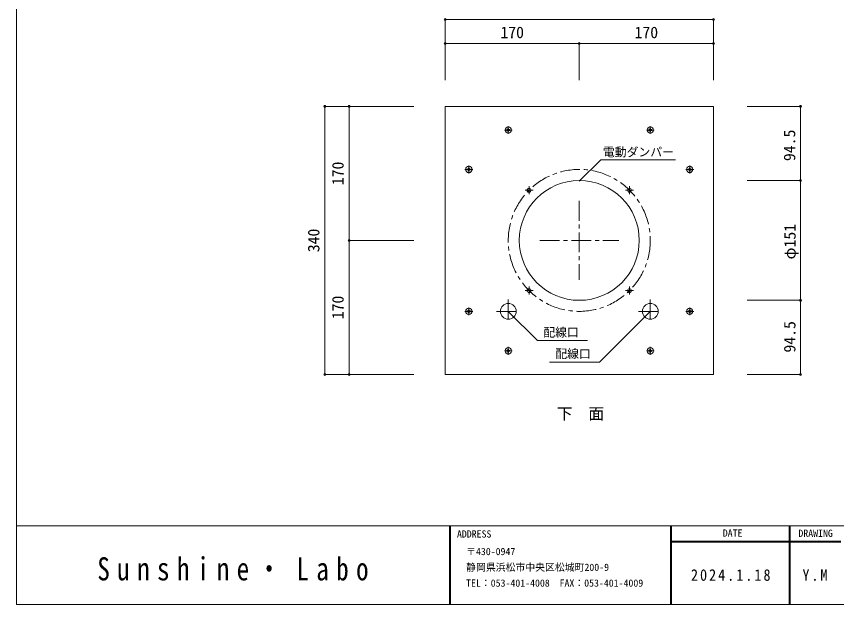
# Model space of a CAD drawing. Units: millimetres at full size, sheet at 1:5. Extents: x -1788 to 2332, y -754 to 651.
# Drawn here: x -1788 to -749, y -754 to -8 of the extents above; entities that cross this region are included whole.
import ezdxf
from ezdxf.enums import TextEntityAlignment as Align

# ---------------------------------------------------------------- set-up
doc = ezdxf.new("R2010")
doc.units = ezdxf.units.MM
doc.header["$LTSCALE"] = 5
doc.header["$PDMODE"] = 32
doc.header["$PDSIZE"] = 2.5
doc.linetypes.add('CHAIN1', pattern=[8, 5, -1, 1, -1])
doc.linetypes.add('CHAIN2', pattern=[12, 9, -1, 1, -1])
doc.layers.add('0-1', color=4, linetype='Continuous', lineweight=15)
doc.layers.add('F-0', color=2, linetype='Continuous', lineweight=40)
doc.styles.add('ＭＳ ゴシック', font='')
doc.styles.add('ＭＳ 明朝', font='')
doc.styles.get('ＭＳ ゴシック').set_extended_font_data('MS Gothic')
doc.styles.get('ＭＳ 明朝').set_extended_font_data('MS Mincho')

msp = doc.modelspace()

# ---------------------------------------------------------------- linework, layer by layer
at = {"layer": '0-1'}
for p, q in [((-904.637, -11.71), (-1244.637, -11.71)), ((-1244.637, -11.71), (-1244.637, -88.65)), ((-904.637, -11.71), (-904.637, -88.65)), ((-1244.637, -42.268), (-1074.637, -42.268)), ((-1244.637, -42.268), (-1244.637, -88.65)), ((-1074.637, -42.268), (-1074.637, -88.65)), ((-1074.637, -42.268), (-904.637, -42.268)), ((-904.637, -42.268), (-904.637, -88.65)), ((-1397.144, -121.845), (-1397.144, -461.845)), ((-1397.144, -121.845), (-1284.206, -121.845)), ((-1366.417, -121.845), (-1366.417, -291.845)), ((-1366.417, -121.845), (-1284.206, -121.845)), ((-794.427, -121.845), (-861.756, -121.845)), ((-794.427, -215.845), (-794.427, -121.845)), ((-1165.708, -151.368), (-1166.662, -151.382)), ((-1165.708, -152.323), (-1166.662, -152.308)), ((-1165.708, -151.368), (-1165.302, -151.18)), ((-1165.708, -152.323), (-1165.302, -152.511)), ((-1165.114, -150.774), (-1165.302, -151.18)), ((-1165.114, -152.917), (-1165.302, -152.511)), ((-1165.114, -150.774), (-1165.1, -149.821)), ((-1165.114, -152.917), (-1165.1, -153.87)), ((-1164.159, -150.774), (-1164.174, -149.821)), ((-1164.159, -152.917), (-1164.174, -153.87)), ((-1164.159, -150.774), (-1163.971, -151.18)), ((-1164.159, -152.917), (-1163.971, -152.511)), ((-1163.565, -151.368), (-1163.971, -151.18)), ((-1163.565, -152.323), (-1163.971, -152.511)), ((-1163.565, -151.368), (-1162.612, -151.382)), ((-1163.565, -152.323), (-1162.612, -152.308)), ((-985.708, -151.368), (-986.662, -151.382)), ((-985.708, -152.323), (-986.662, -152.308)), ((-985.708, -151.368), (-985.302, -151.18)), ((-985.708, -152.323), (-985.302, -152.511)), ((-985.114, -150.774), (-985.302, -151.18)), ((-985.114, -152.917), (-985.302, -152.511)), ((-985.114, -150.774), (-985.1, -149.821)), ((-985.114, -152.917), (-985.1, -153.87)), ((-984.159, -150.774), (-984.174, -149.821)), ((-984.159, -152.917), (-984.174, -153.87)), ((-984.159, -150.774), (-983.971, -151.18)), ((-984.159, -152.917), (-983.971, -152.511)), ((-983.565, -151.368), (-983.971, -151.18)), ((-983.565, -152.323), (-983.971, -152.511)), ((-983.565, -151.368), (-982.612, -151.382)), ((-983.565, -152.323), (-982.612, -152.308)), ((-1215.708, -201.368), (-1216.662, -201.382)), ((-1215.708, -202.323), (-1216.662, -202.308)), ((-1215.708, -201.368), (-1215.302, -201.18)), ((-1215.708, -202.323), (-1215.302, -202.511)), ((-1215.114, -200.774), (-1215.302, -201.18)), ((-1215.114, -202.917), (-1215.302, -202.511)), ((-1215.114, -200.774), (-1215.1, -199.821)), ((-1215.114, -202.917), (-1215.1, -203.87)), ((-1214.159, -200.774), (-1214.174, -199.821)), ((-1214.159, -202.917), (-1214.174, -203.87)), ((-1214.159, -200.774), (-1213.971, -201.18)), ((-1214.159, -202.917), (-1213.971, -202.511)), ((-1213.565, -201.368), (-1213.971, -201.18)), ((-1213.565, -202.323), (-1213.971, -202.511)), ((-1213.565, -201.368), (-1212.612, -201.382)), ((-1213.565, -202.323), (-1212.612, -202.308)), ((-935.708, -201.368), (-936.662, -201.382)), ((-935.708, -202.323), (-936.662, -202.308)), ((-935.708, -201.368), (-935.302, -201.18)), ((-935.708, -202.323), (-935.302, -202.511)), ((-935.114, -200.774), (-935.302, -201.18)), ((-935.114, -202.917), (-935.302, -202.511)), ((-935.114, -200.774), (-935.1, -199.821)), ((-935.114, -202.917), (-935.1, -203.87)), ((-934.159, -200.774), (-934.174, -199.821)), ((-934.159, -202.917), (-934.174, -203.87)), ((-934.159, -200.774), (-933.971, -201.18)), ((-934.159, -202.917), (-933.971, -202.511)), ((-933.565, -201.368), (-933.971, -201.18)), ((-933.565, -202.323), (-933.971, -202.511)), ((-933.565, -201.368), (-932.612, -201.382)), ((-933.565, -202.323), (-932.612, -202.308)), ((-794.427, -215.845), (-861.756, -215.845)), ((-794.427, -215.845), (-861.756, -215.845)), ((-794.427, -215.845), (-794.427, -367.845)), ((-1366.417, -291.845), (-1284.206, -291.845)), ((-1366.417, -291.845), (-1366.417, -461.845)), ((-794.427, -367.845), (-861.756, -367.845)), ((-794.427, -367.845), (-794.427, -461.845)), ((-1215.708, -381.368), (-1216.662, -381.382)), ((-1215.708, -382.323), (-1216.662, -382.308)), ((-1215.708, -381.368), (-1215.302, -381.18)), ((-1215.708, -382.323), (-1215.302, -382.511)), ((-1215.114, -380.774), (-1215.302, -381.18)), ((-1215.114, -382.917), (-1215.302, -382.511)), ((-1215.114, -380.774), (-1215.1, -379.821)), ((-1215.114, -382.917), (-1215.1, -383.87)), ((-1214.159, -380.774), (-1214.174, -379.821)), ((-1214.159, -382.917), (-1214.174, -383.87)), ((-1214.159, -380.774), (-1213.971, -381.18)), ((-1214.159, -382.917), (-1213.971, -382.511)), ((-1213.565, -381.368), (-1213.971, -381.18)), ((-1213.565, -382.323), (-1213.971, -382.511)), ((-1213.565, -381.368), (-1212.612, -381.382)), ((-1213.565, -382.323), (-1212.612, -382.308)), ((-1164.637, -381.845), (-1127.554, -418.928)), ((-984.637, -381.845), (-1048.921, -446.129)), ((-935.708, -381.368), (-936.662, -381.382)), ((-935.708, -382.323), (-936.662, -382.308)), ((-935.708, -381.368), (-935.302, -381.18)), ((-935.708, -382.323), (-935.302, -382.511)), ((-935.114, -380.774), (-935.302, -381.18)), ((-935.114, -382.917), (-935.302, -382.511)), ((-935.114, -380.774), (-935.1, -379.821)), ((-935.114, -382.917), (-935.1, -383.87)), ((-934.159, -380.774), (-934.174, -379.821)), ((-934.159, -382.917), (-934.174, -383.87)), ((-934.159, -380.774), (-933.971, -381.18)), ((-934.159, -382.917), (-933.971, -382.511)), ((-933.565, -381.368), (-933.971, -381.18)), ((-933.565, -382.323), (-933.971, -382.511)), ((-933.565, -381.368), (-932.612, -381.382)), ((-933.565, -382.323), (-932.612, -382.308)), ((-1127.554, -418.928), (-1064.119, -418.928)), ((-1165.708, -431.368), (-1166.662, -431.382)), ((-1165.708, -432.323), (-1166.662, -432.308)), ((-1165.708, -431.368), (-1165.302, -431.18)), ((-1165.708, -432.323), (-1165.302, -432.511)), ((-1165.114, -430.774), (-1165.302, -431.18)), ((-1165.114, -432.917), (-1165.302, -432.511)), ((-1165.114, -430.774), (-1165.1, -429.821)), ((-1165.114, -432.917), (-1165.1, -433.87)), ((-1164.159, -430.774), (-1164.174, -429.821)), ((-1164.159, -432.917), (-1164.174, -433.87)), ((-1164.159, -430.774), (-1163.971, -431.18)), ((-1164.159, -432.917), (-1163.971, -432.511)), ((-1163.565, -431.368), (-1163.971, -431.18)), ((-1163.565, -432.323), (-1163.971, -432.511)), ((-1163.565, -431.368), (-1162.612, -431.382)), ((-1163.565, -432.323), (-1162.612, -432.308)), ((-985.708, -431.368), (-986.662, -431.382)), ((-985.708, -432.323), (-986.662, -432.308)), ((-985.708, -431.368), (-985.302, -431.18)), ((-985.708, -432.323), (-985.302, -432.511)), ((-985.114, -430.774), (-985.302, -431.18)), ((-985.114, -432.917), (-985.302, -432.511)), ((-985.114, -430.774), (-985.1, -429.821)), ((-985.114, -432.917), (-985.1, -433.87)), ((-984.159, -430.774), (-984.174, -429.821)), ((-984.159, -432.917), (-984.174, -433.87)), ((-984.159, -430.774), (-983.971, -431.18)), ((-984.159, -432.917), (-983.971, -432.511)), ((-983.565, -431.368), (-983.971, -431.18)), ((-983.565, -432.323), (-983.971, -432.511)), ((-983.565, -431.368), (-982.612, -431.382)), ((-983.565, -432.323), (-982.612, -432.308)), ((-1112.356, -446.129), (-1048.921, -446.129)), ((-1397.144, -461.845), (-1284.206, -461.845)), ((-1366.417, -461.845), (-1284.206, -461.845)), ((-794.427, -461.845), (-861.756, -461.845))]:
    msp.add_line(p, q, dxfattribs=at)
at = {"layer": '0-1', "color": 7, "lineweight": 20}
for p, q in [((-1244.637, -121.845), (-1244.637, -461.845)), ((-1244.637, -461.845), (-904.637, -461.845))]:
    msp.add_line(p, q, dxfattribs=at)
at = {"layer": '0-1', "linetype": 'CHAIN2'}
for p, q in [((-1169.637, -151.845), (-1159.637, -151.845)), ((-1164.637, -146.845), (-1164.637, -156.845)), ((-989.637, -151.845), (-979.637, -151.845)), ((-984.637, -146.845), (-984.637, -156.845)), ((-1214.637, -196.845), (-1214.637, -206.845)), ((-934.637, -196.845), (-934.637, -206.845)), ((-1219.637, -201.845), (-1209.637, -201.845)), ((-939.637, -201.845), (-929.637, -201.845)), ((-1219.637, -381.845), (-1209.637, -381.845)), ((-1214.637, -376.845), (-1214.637, -386.845)), ((-939.637, -381.845), (-929.637, -381.845)), ((-934.637, -376.845), (-934.637, -386.845)), ((-1169.637, -431.845), (-1159.637, -431.845)), ((-1164.637, -426.845), (-1164.637, -436.845)), ((-989.637, -431.845), (-979.637, -431.845)), ((-984.637, -426.845), (-984.637, -436.845))]:
    msp.add_line(p, q, dxfattribs=at)
at = {"layer": '0-1', "linetype": 'CHAIN1'}
for p, q in [((-1143.276, -228.206), (-1133.276, -228.206)), ((-1138.276, -223.206), (-1138.276, -233.206)), ((-1015.997, -228.206), (-1005.997, -228.206)), ((-1010.997, -223.206), (-1010.997, -233.206)), ((-1074.637, -241.845), (-1074.637, -341.845)), ((-1124.637, -291.845), (-1024.637, -291.845)), ((-1138.276, -350.485), (-1138.276, -360.485)), ((-1010.997, -350.485), (-1010.997, -360.485)), ((-1143.276, -355.485), (-1133.276, -355.485)), ((-1015.997, -355.485), (-1005.997, -355.485)), ((-1164.637, -366.845), (-1164.637, -396.845)), ((-984.637, -366.845), (-984.637, -396.845)), ((-1179.637, -381.845), (-1149.637, -381.845)), ((-999.637, -381.845), (-969.637, -381.845))]:
    msp.add_line(p, q, dxfattribs=at)
at = {"layer": '0-1', "color": 7, "lineweight": 20}
msp.add_lwpolyline([(-1244.637, -121.845), (-904.637, -121.845), (-904.637, -461.845)], dxfattribs=at)
at = {"layer": '0-1'}
msp.add_lwpolyline([(-1074.637, -216.845), (-1047.501, -189.709), (-952.656, -189.709)], dxfattribs=at)
for centre in [(-1164.637, -151.845), (-984.637, -151.845), (-1214.637, -201.845), (-934.637, -201.845), (-1214.637, -381.845), (-934.637, -381.845), (-1164.637, -431.845), (-984.637, -431.845)]:
    msp.add_circle(centre, 4, dxfattribs=at)
at = {"layer": '0-1', "linetype": 'CHAIN1'}
msp.add_circle((-1074.637, -291.845), 90, dxfattribs=at)
at = {"layer": '0-1', "color": 7, "lineweight": 20}
for centre, radius in [((-1074.637, -291.845), 76), ((-1138.276, -228.206), 2.5), ((-1010.997, -228.206), 2.5), ((-1138.276, -355.485), 2.5), ((-1010.997, -355.485), 2.5), ((-1164.637, -381.845), 10), ((-984.637, -381.845), 10)]:
    msp.add_circle(centre, radius, dxfattribs=at)
at = {"layer": '0-1'}
for centre, start, end in [((-1164.637, -151.845), 167.11887, 192.88112), ((-1164.637, -151.845), 77.11887, 102.88112), ((-1164.637, -151.845), 257.11887, 282.88112), ((-1164.637, -151.845), 347.11887, 12.88112), ((-984.637, -151.845), 167.11887, 192.88112), ((-984.637, -151.845), 77.11887, 102.88112), ((-984.637, -151.845), 257.11887, 282.88112), ((-984.637, -151.845), 347.11887, 12.88112), ((-1214.637, -201.845), 167.11887, 192.88112), ((-1214.637, -201.845), 77.11887, 102.88112), ((-1214.637, -201.845), 257.11887, 282.88112), ((-1214.637, -201.845), 347.11887, 12.88112), ((-934.637, -201.845), 167.11887, 192.88112), ((-934.637, -201.845), 77.11887, 102.88112), ((-934.637, -201.845), 257.11887, 282.88112), ((-934.637, -201.845), 347.11887, 12.88112), ((-1214.637, -381.845), 167.11887, 192.88112), ((-1214.637, -381.845), 77.11887, 102.88112), ((-1214.637, -381.845), 257.11887, 282.88112), ((-1214.637, -381.845), 347.11887, 12.88112), ((-934.637, -381.845), 167.11887, 192.88112), ((-934.637, -381.845), 77.11887, 102.88112), ((-934.637, -381.845), 257.11887, 282.88112), ((-934.637, -381.845), 347.11887, 12.88112), ((-1164.637, -431.845), 167.11887, 192.88112), ((-1164.637, -431.845), 77.11887, 102.88112), ((-1164.637, -431.845), 257.11887, 282.88112), ((-1164.637, -431.845), 347.11887, 12.88112), ((-984.637, -431.845), 167.11887, 192.88112), ((-984.637, -431.845), 77.11887, 102.88112), ((-984.637, -431.845), 257.11887, 282.88112), ((-984.637, -431.845), 347.11887, 12.88112)]:
    msp.add_arc(centre, 2.077, start, end, dxfattribs=at)
for p in [(-1244.637, -11.71), (-904.637, -11.71), (-1244.637, -42.268), (-1074.637, -42.268), (-904.637, -42.268), (-1397.144, -121.845), (-1366.417, -121.845), (-794.427, -121.845), (-794.427, -215.845), (-1366.417, -291.845), (-794.427, -367.845), (-1397.144, -461.845), (-1366.417, -461.845), (-794.427, -461.845)]:
    msp.add_point(p, dxfattribs=at)
at = {"layer": 'F-0', "color": 5, "lineweight": 9}
for p, q in [((-1788.094, -653.741), (231.906, -653.741)), ((231.906, -753.741), (-1788.094, -753.741))]:
    msp.add_line(p, q, dxfattribs=at)
at = {"layer": 'F-0'}
for p, q in [((-1238.094, -753.741), (-1238.094, -653.741)), ((-958.094, -753.741), (-958.094, -653.741)), ((-808.094, -653.741), (-808.094, -753.741)), ((-958.094, -673.741), (-743.094, -673.741))]:
    msp.add_line(p, q, dxfattribs=at)
at = {"layer": 'F-0', "color": 5, "lineweight": 9}
msp.add_lwpolyline([(-1788.094, -753.741), (-1788.094, 651.259), (231.906, 651.259)], dxfattribs=at)

# ---------------------------------------------------------------- texts
at = {"layer": '0-1', "color": 7, "style": 'ＭＳ ゴシック'}
for s, height, p in [('170', 14.66, (-1174.637, -39.768)), ('170', 14.66, (-1004.637, -39.768)), ('電動ダンパー', 11, (-1044.707, -188.644)), ('配線口', 11, (-1120.245, -417.33)), ('配線口', 11, (-1105.047, -444.531)), ('下\u3000面', 14.66, (-1103.104, -523.372))]:
    msp.add_text(s, height=height, dxfattribs=at).set_placement(p, align=Align.BOTTOM_LEFT)
for s, p in [('94.5', (-796.471, -191.247)), ('170', (-1368.917, -221.845)), ('340', (-1399.644, -306.845)), ('φ151', (-795.975, -315.979)), ('170', (-1368.917, -391.845)), ('94.5', (-796.217, -434.096))]:
    msp.add_text(s, height=14.66, rotation=90, dxfattribs=at).set_placement(p, align=Align.BOTTOM_LEFT)
at = {"layer": 'F-0', "color": 4, "style": 'ＭＳ ゴシック'}
for s, p in [('ADDRESS', (-1229.706, -671.498)), ('DATE', (-892.757, -670.305)), ('DRAWING', (-796.939, -670.58)), ('〒430-0947', (-1218.094, -693.741)), ('静岡県浜松市中央区松城町200-9', (-1218.094, -713.741)), ('TEL：053-401-4008  FAX：053-401-4009', (-1218.094, -733.741))]:
    msp.add_text(s, height=9.164, dxfattribs=at).set_placement(p, align=Align.BOTTOM_LEFT)
at = {"layer": 'F-0', "insert": (-1685.58, -723.581), "char_height": 29.33, "attachment_point": 7, "style": 'ＭＳ 明朝'}
msp.add_mtext('\\T1.58;\\W0.8;Sunshine・Labo', dxfattribs=at)
at = {"layer": 'F-0', "color": 7, "char_height": 14.66, "attachment_point": 7, "style": 'ＭＳ ゴシック'}
for s, insert in [('\\T1.28;\\W0.9;2024.1.18', (-933.094, -723.741)), ('\\T1.27;\\W0.9;Y.M', (-791.844, -723.741))]:
    msp.add_mtext(s, dxfattribs=dict(at, insert=insert))

doc.saveas('drawing.dxf')
